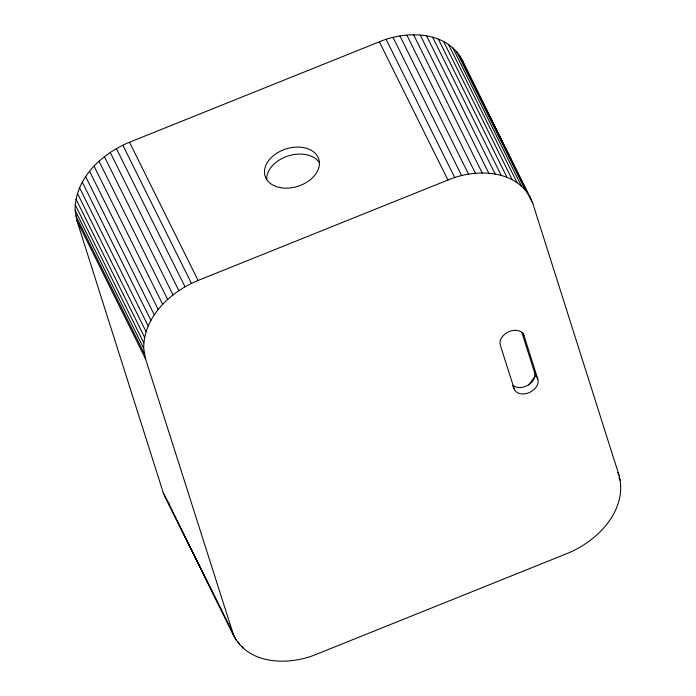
<?xml version="1.0" encoding="UTF-8"?>
<svg xmlns="http://www.w3.org/2000/svg" width="696" height="696" viewBox="0 0 696 696"><rect width="100%" height="100%" fill="white"/><g stroke="black" fill="none" stroke-linecap="round" stroke-linejoin="round"><path stroke-width="1.04" d="M75.098 210.175C74.959 178.394 101.868 153.468 129.491 142.245L379.337 41.821C406.438 30.337 446.815 30.737 462.205 60.134L532.727 203.189L619.083 475.385C628.149 510.577 596.829 541.819 566.509 553.755L316.663 654.179C289.562 665.663 249.185 665.263 233.795 635.866L163.273 492.812L76.917 220.615L75.098 210.175L143.707 348.392L145.534 358.823L233.795 635.866M143.707 348.392C143.567 316.602 170.485 291.685 198.099 280.453L447.946 180.029C475.046 168.554 515.423 168.945 530.822 198.351M535.398 375.727L528.795 384.992M165.178 497.649L169.633 504.687M459.656 55.602L528.264 193.819M464.597 65.955L465.563 67.895M469.435 75.681L470.4 77.63M475.716 88.34L492.142 121.435M493.107 123.375L496.97 131.161M499.389 136.033L501.807 140.897M505.67 148.683L506.636 150.632M510.499 158.418L511.464 160.367M516.78 171.068L517.746 173.017M523.549 184.701L532.727 203.189M456.489 51.434L525.097 189.643M452.731 47.65L521.339 185.867M448.415 44.309L517.024 182.517M443.596 41.429L512.204 179.638M438.315 39.037L506.923 177.254M432.616 37.166L501.224 175.383M426.561 35.827L495.169 174.044M420.201 35.035L488.818 173.252M413.615 34.8L482.224 173.017M406.847 35.122L475.455 173.33M617.63 472.471L619.083 475.385M399.965 35.992L468.573 174.209M618.875 477.578L620.327 480.501M393.04 37.41L461.657 175.627M386.141 39.359L454.758 177.576M379.337 41.821L447.946 180.029M522.6 332.74L523.966 335.498L537.851 379.259A12.798 9.126 -26.4 0 1 528.786 392.77A12.798 9.126 -26.4 0 1 514.17 388.777L512.804 386.019M521.748 332.123L534.659 372.83L537.851 379.259M129.491 142.245L198.099 280.453M122.835 145.194L191.452 283.411M116.406 148.605L185.014 286.822M110.246 152.441L178.863 290.658M104.435 156.67L173.043 294.887M99.023 161.246L167.632 299.463M94.056 166.135L162.664 304.352M89.584 171.277L158.192 309.494M85.651 176.627L154.26 314.844M82.293 182.143L150.901 320.351M79.544 187.755L148.161 325.972M77.439 193.418L146.047 331.635M75.986 199.082L144.594 337.299M75.203 204.685L143.811 342.902M75.673 215.499L144.281 353.716M76.917 220.615L145.534 358.823M242.304 646.401L243.269 648.35M238.067 641.651L239.511 644.566M163.273 492.812L231.881 631.02M167.736 502.181L176.427 519.703M177.402 521.652L223.781 615.09M224.747 617.039L228.61 624.825M229.576 626.765L236.344 640.398M462.205 60.134L464.119 64.98M514.17 388.777L500.285 345.016A12.798 9.126 -26.4 0 1 509.35 331.505A12.798 9.126 -26.4 0 1 523.966 335.498M266.69 179.716A28.162 19.619 -17.6 0 1 288.057 155.974A28.162 19.619 -17.6 0 1 319.403 162.734M534.659 372.83A12.798 9.126 -26.4 0 1 527.855 385.245A12.798 9.126 -26.4 0 1 512.943 385.332M280.462 187.668A28.162 19.619 -17.6 0 0 319.307 161.498A28.162 19.619 -17.6 0 0 276.042 153.703A28.162 19.619 -17.6 0 0 280.462 187.668"/></g></svg>
